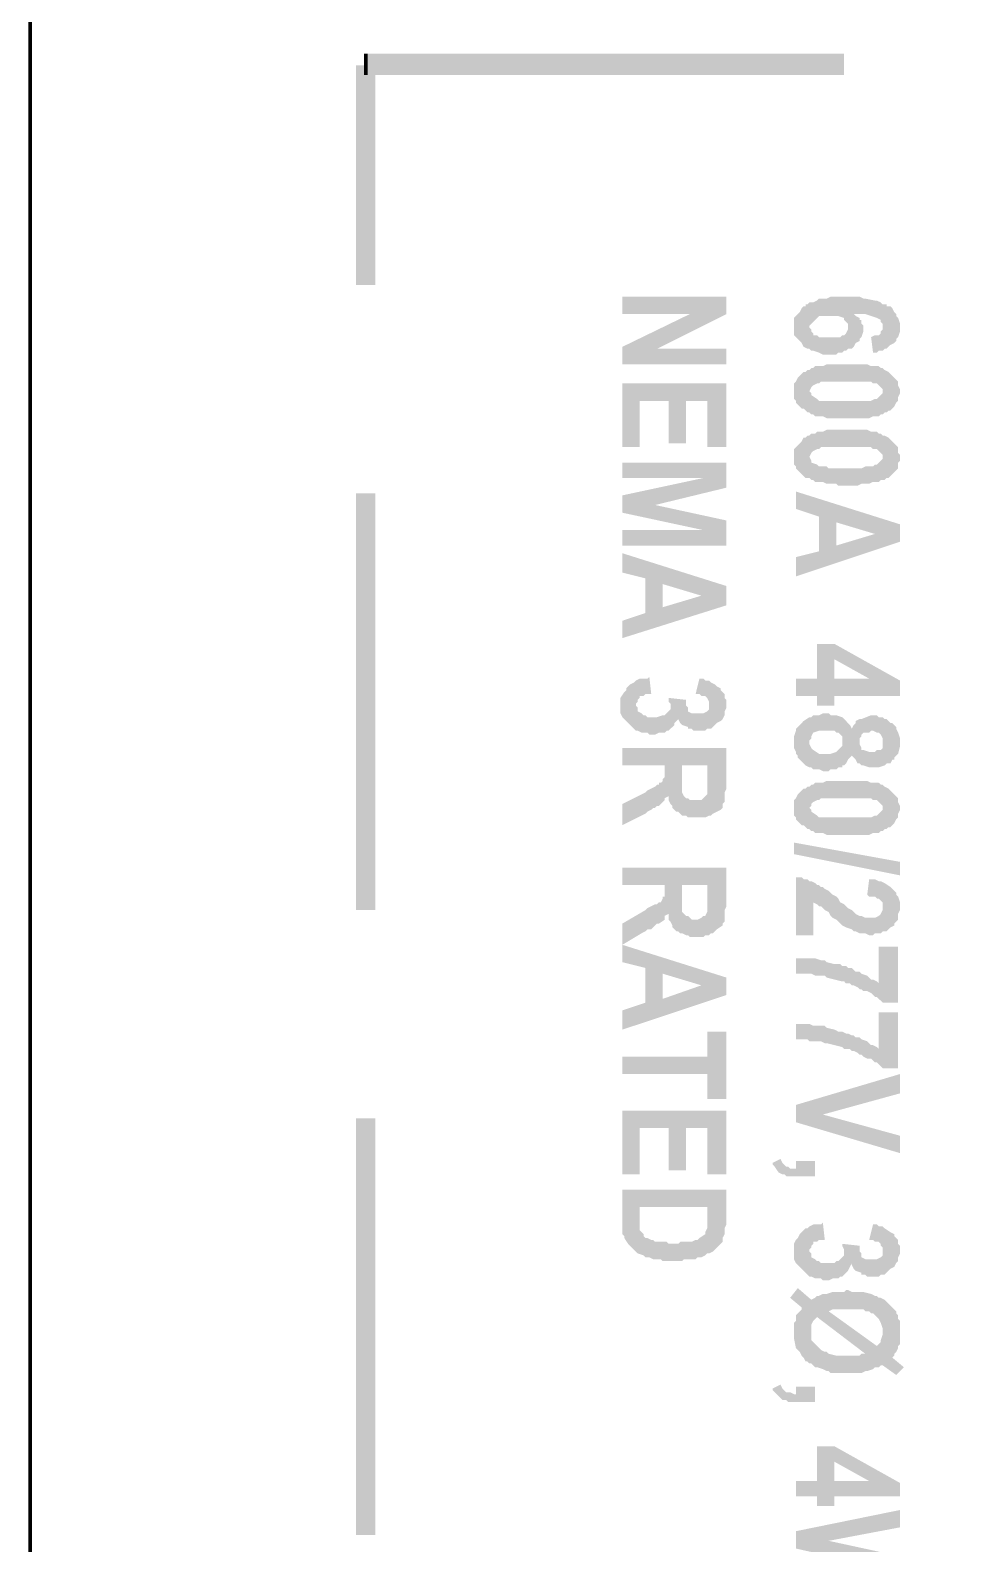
# Model space of a CAD drawing. Header units: inches. Extents: x -186 to 186, y -282 to 282.
# Drawn here: x 0.19 to 17.86, y -119.28 to -90.22 of the extents above; entities that cross this region are included whole.
import ezdxf

# ---------------------------------------------------------------- set-up
doc = ezdxf.new("R2010")
doc.units = ezdxf.units.IN
doc.header["$MEASUREMENT"] = 0
doc.layers.add('H', color=7, linetype='CONTINUOUS', lineweight=100)
doc.layers.add('P', color=250, linetype='CONTINUOUS', lineweight=100)

msp = doc.modelspace()

# ---------------------------------------------------------------- hatches: boundary and pattern name
at = {"layer": 'H', "linetype": 'Continuous'}
for points in [[(15.815, -91.074), (15.815, -90.667), (6.63, -91.074)], [(15.815, -90.667), (6.63, -91.074), (6.63, -90.667)], [(6.815, -90.889), (6.444, -90.889), (6.815, -95.111)], [(6.444, -90.889), (6.815, -95.111), (6.444, -95.111)], [(13.556, -95.667), (13.556, -95.333), (11.556, -95.333), (11.556, -95.667), (12.852, -95.667)], [(15.889, -96.333), (15.889, -95.889), (15.889, -95.926), (15.889, -95.963), (15.852, -96.037), (15.815, -96.074), (15.778, -96.074), (15.741, -96.111), (15.704, -96.111), (15.667, -96.111), (15.444, -96.111), (15.37, -96.111), (15.333, -96.111), (15.296, -96.074), (15.222, -96.074), (15.222, -96.037), (15.185, -96), (15.185, -95.963), (15.148, -95.926), (15.148, -95.444), (15.111, -95.481), (15.074, -95.481), (15.074, -95.519), (15.037, -95.519), (15, -95.556), (14.963, -95.63), (14.926, -95.667), (14.852, -95.741), (14.852, -95.815), (14.852, -95.852), (14.852, -95.889), (14.852, -95.963), (14.852, -96), (14.852, -96.074), (14.889, -96.111), (14.926, -96.148), (14.963, -96.185), (15, -96.222), (15.037, -96.296), (15.111, -96.333), (15.148, -96.333), (15.185, -96.37), (15.222, -96.37), (15.333, -96.407), (15.407, -96.444), (15.667, -96.444), (15.704, -96.407), (15.778, -96.407), (15.815, -96.37), (15.852, -96.37)], [(16.556, -95.481), (16.519, -95.444), (16.444, -95.407), (16.407, -95.407), (16.222, -95.37), (16.185, -95.37), (16.111, -95.333), (16.074, -95.333), (16, -95.333), (15.741, -95.333), (15.667, -95.333), (15.556, -95.333), (15.481, -95.37), (15.444, -95.37), (15.37, -95.37), (15.333, -95.37), (15.296, -95.407), (15.222, -95.444), (15.148, -95.444), (15.148, -95.926), (15.148, -95.889), (15.185, -95.852), (15.222, -95.815), (15.259, -95.778), (15.296, -95.741), (15.333, -95.704), (15.444, -95.704), (15.667, -95.704), (15.704, -95.704), (15.815, -95.741), (15.815, -95.778), (15.852, -95.815), (15.889, -95.852), (15.889, -95.889), (15.889, -96.333), (15.963, -96.333), (16, -96.296), (16, -95.667), (16.111, -95.667), (16.185, -95.667), (16.222, -95.667), (16.333, -95.704), (16.444, -95.741), (16.519, -95.778), (16.519, -95.815), (16.556, -95.852), (16.556, -95.926)], [(16.889, -95.926), (16.889, -95.852), (16.852, -95.741), (16.815, -95.704), (16.815, -95.667), (16.778, -95.63), (16.741, -95.556), (16.704, -95.519), (16.63, -95.519), (16.63, -95.481), (16.556, -95.481), (16.556, -95.926), (16.556, -95.963), (16.519, -96), (16.519, -96.037), (16.481, -96.074), (16.407, -96.074), (16.333, -96.111), (16.37, -96.407), (16.444, -96.407), (16.481, -96.37), (16.556, -96.37), (16.593, -96.333), (16.63, -96.333), (16.667, -96.296), (16.704, -96.259), (16.778, -96.222), (16.815, -96.185), (16.815, -96.148), (16.852, -96.111), (16.889, -96)], [(13.556, -95.667), (12.852, -95.667), (11.556, -96.296), (12.222, -96.333)], [(16.185, -95.963), (16.185, -95.889), (16.148, -95.852), (16.148, -95.778), (16.111, -95.778), (16.111, -95.741), (16.037, -95.704), (16, -95.667), (16, -96.296), (16.037, -96.222), (16.111, -96.185), (16.111, -96.148), (16.148, -96.111), (16.185, -96)], [(13.556, -96.63), (13.556, -96.333), (12.222, -96.333), (11.556, -96.296), (11.556, -96.63)], [(16.593, -97.556), (16.556, -97.148), (16.556, -97.185), (16.519, -97.222), (16.481, -97.259), (16.444, -97.296), (16.407, -97.296), (16.333, -97.333), (16.222, -97.333), (16.148, -97.333), (15.519, -97.333), (15.481, -97.333), (15.444, -97.333), (15.37, -97.333), (15.333, -97.333), (15.296, -97.296), (15.185, -97.222), (15.185, -97.185), (15.148, -97.148), (15.148, -96.741), (15.111, -96.741), (15.074, -96.778), (15.037, -96.778), (15, -96.815), (14.963, -96.852), (14.926, -96.889), (14.889, -96.963), (14.852, -97), (14.852, -97.037), (14.852, -97.111), (14.852, -97.148), (14.852, -97.185), (14.852, -97.222), (14.852, -97.296), (14.889, -97.333), (14.889, -97.37), (14.963, -97.444), (15, -97.481), (15.037, -97.481), (15.074, -97.519), (15.111, -97.556), (15.148, -97.556), (15.185, -97.593), (15.222, -97.593), (15.259, -97.63), (15.296, -97.63), (15.333, -97.63), (15.407, -97.63), (15.481, -97.667), (15.519, -97.667), (15.667, -97.667), (15.704, -97.667), (16.074, -97.667), (16.148, -97.667), (16.185, -97.667), (16.259, -97.667), (16.296, -97.667), (16.37, -97.63), (16.407, -97.63), (16.481, -97.63), (16.519, -97.593), (16.556, -97.593)], [(16.889, -97.148), (16.889, -97.111), (16.852, -97.037), (16.852, -97), (16.852, -96.963), (16.815, -96.926), (16.778, -96.889), (16.741, -96.852), (16.704, -96.815), (16.667, -96.778), (16.593, -96.741), (16.556, -96.704), (16.519, -96.704), (16.481, -96.667), (16.444, -96.667), (16.37, -96.667), (16.333, -96.667), (16.259, -96.63), (16.222, -96.63), (16.148, -96.63), (16.074, -96.63), (16, -96.63), (15.704, -96.63), (15.667, -96.63), (15.519, -96.63), (15.481, -96.63), (15.407, -96.667), (15.37, -96.667), (15.296, -96.667), (15.259, -96.667), (15.222, -96.704), (15.185, -96.704), (15.148, -96.741), (15.148, -97.148), (15.185, -97.074), (15.222, -97.037), (15.296, -97), (15.333, -97), (15.37, -96.963), (15.407, -96.963), (15.444, -96.963), (15.519, -96.963), (15.556, -96.963), (16.148, -96.963), (16.185, -96.963), (16.296, -96.963), (16.333, -96.963), (16.37, -97), (16.407, -97), (16.444, -97), (16.481, -97.037), (16.519, -97.074), (16.556, -97.111), (16.556, -97.148), (16.593, -97.556), (16.63, -97.556), (16.667, -97.519), (16.704, -97.519), (16.741, -97.481), (16.778, -97.444), (16.815, -97.37), (16.852, -97.333), (16.852, -97.296), (16.852, -97.259), (16.889, -97.185)], [(13.556, -98.222), (13.556, -97), (11.556, -97), (11.556, -98.222), (11.889, -98.222), (11.889, -97.333), (12.444, -97.333), (12.444, -98.148), (12.778, -98.148), (12.778, -97.333), (13.185, -97.333), (13.185, -98.222)], [(16.889, -98.407), (16.889, -98.37), (16.852, -98.333), (16.852, -98.296), (16.852, -98.222), (16.815, -98.185), (16.778, -98.148), (16.741, -98.111), (16.704, -98.074), (16.667, -98.037), (16.593, -98), (16.556, -98), (16.519, -97.963), (16.481, -97.963), (16.444, -97.926), (16.37, -97.926), (16.333, -97.926), (16.259, -97.889), (16.222, -97.889), (16.148, -97.889), (16.074, -97.889), (16, -97.889), (15.704, -97.889), (15.667, -97.889), (15.519, -97.889), (15.481, -97.889), (15.407, -97.926), (15.37, -97.926), (15.296, -97.926), (15.259, -97.963), (15.222, -97.963), (15.185, -97.963), (15.148, -98), (15.148, -98.407), (15.185, -98.333), (15.222, -98.296), (15.296, -98.259), (15.333, -98.259), (15.37, -98.222), (15.407, -98.222), (15.444, -98.222), (15.519, -98.222), (15.556, -98.222), (16.148, -98.222), (16.185, -98.222), (16.296, -98.222), (16.333, -98.222), (16.37, -98.259), (16.407, -98.259), (16.444, -98.259), (16.481, -98.296), (16.519, -98.333), (16.556, -98.37), (16.556, -98.407), (16.593, -98.852), (16.63, -98.815), (16.667, -98.815), (16.704, -98.778), (16.778, -98.704), (16.815, -98.667), (16.852, -98.63), (16.852, -98.556), (16.852, -98.519), (16.889, -98.481)], [(16.593, -98.852), (16.556, -98.407), (16.556, -98.444), (16.519, -98.481), (16.481, -98.519), (16.444, -98.556), (16.407, -98.556), (16.37, -98.593), (16.333, -98.593), (16.222, -98.593), (16.148, -98.63), (15.519, -98.63), (15.481, -98.593), (15.444, -98.593), (15.37, -98.593), (15.333, -98.593), (15.296, -98.556), (15.185, -98.519), (15.185, -98.481), (15.148, -98.407), (15.148, -98), (15.111, -98), (15.074, -98.037), (15.037, -98.037), (15, -98.111), (14.963, -98.148), (14.926, -98.185), (14.889, -98.222), (14.852, -98.259), (14.852, -98.296), (14.852, -98.37), (14.852, -98.407), (14.852, -98.444), (14.852, -98.519), (14.852, -98.556), (14.889, -98.593), (14.889, -98.63), (14.963, -98.704), (15, -98.741), (15.037, -98.778), (15.074, -98.815), (15.111, -98.815), (15.148, -98.815), (15.185, -98.852), (15.222, -98.852), (15.259, -98.889), (15.296, -98.889), (15.333, -98.889), (15.407, -98.889), (15.481, -98.926), (15.519, -98.926), (15.667, -98.926), (15.704, -98.963), (16.074, -98.963), (16.148, -98.926), (16.185, -98.926), (16.259, -98.926), (16.296, -98.926), (16.37, -98.889), (16.407, -98.889), (16.481, -98.889), (16.519, -98.852), (16.556, -98.852)], [(13.556, -99), (13.556, -98.519), (11.556, -98.519), (11.556, -98.815), (13.111, -98.815)], [(13.556, -99), (13.111, -98.815), (11.556, -99.148), (12.185, -99.333)], [(16.889, -100.037), (16.889, -99.704), (14.889, -99.074), (14.889, -99.407), (15.333, -99.556), (15.333, -100.222), (15.667, -99.667), (16.407, -99.889)], [(6.815, -99.111), (6.444, -99.111), (6.815, -107.111)], [(6.444, -99.111), (6.815, -107.111), (6.444, -107.111)], [(13.556, -100.111), (13.556, -99.63), (12.185, -99.333), (11.556, -99.148), (11.556, -99.481), (13.111, -99.815)], [(16.889, -100.037), (16.407, -99.889), (15.667, -100.111), (15.667, -99.667), (15.333, -100.222), (14.889, -100.333), (14.889, -100.704)], [(13.556, -100.111), (13.111, -99.815), (11.556, -99.815), (11.556, -100.111)], [(13.556, -101.259), (13.556, -100.889), (11.556, -100.259), (11.556, -100.63), (12, -100.741), (12, -101.407), (12.333, -100.852), (13.074, -101.074)], [(13.556, -101.259), (13.074, -101.074), (12.333, -101.296), (12.333, -100.852), (12, -101.407), (11.556, -101.556), (11.556, -101.889)], [(16.889, -103), (16.889, -102.704), (15.63, -102), (15.296, -102), (15.296, -102.667), (14.889, -102.667), (14.889, -103), (15.296, -103), (15.296, -103.185), (15.63, -103.185), (15.63, -102.296), (16.296, -102.667)], [(16.889, -103), (16.296, -102.667), (15.63, -102.667), (15.63, -102.296), (15.63, -103)], [(12.111, -102.963), (12.074, -102.63), (12.037, -102.667), (12, -102.667), (11.889, -102.667), (11.815, -102.704), (11.778, -102.741), (11.704, -102.778), (11.667, -102.815), (11.63, -102.852), (11.63, -102.889), (11.593, -102.926), (11.519, -103.037), (11.519, -103.074), (11.519, -103.148), (11.519, -103.185), (11.519, -103.222), (11.519, -103.296), (11.519, -103.333), (11.556, -103.407), (11.593, -103.444), (11.63, -103.481), (11.667, -103.519), (11.704, -103.556), (11.741, -103.593), (11.778, -103.63), (11.815, -103.667), (11.815, -103.148), (11.852, -103.111), (11.852, -103.074), (11.889, -103.037), (11.889, -103), (11.963, -103), (12, -102.963), (12.037, -102.963)], [(13.556, -103.185), (13.556, -103.074), (13.519, -103.037), (13.519, -102.963), (13.481, -102.926), (13.444, -102.889), (13.444, -102.852), (13.37, -102.815), (13.333, -102.778), (13.259, -102.741), (13.222, -102.704), (13.148, -102.704), (13.111, -102.667), (13.037, -102.667), (12.963, -102.963), (13.037, -102.963), (13.074, -103), (13.148, -103), (13.185, -103.037), (13.222, -103.111), (13.222, -103.148), (13.259, -103.63), (13.296, -103.593), (13.333, -103.556), (13.37, -103.519), (13.444, -103.481), (13.481, -103.444), (13.519, -103.37), (13.519, -103.333), (13.519, -103.296), (13.556, -103.222)], [(13.259, -103.63), (13.222, -103.148), (13.222, -103.185), (13.222, -103.259), (13.185, -103.296), (13.111, -103.333), (13.074, -103.333), (12.963, -103.333), (12.889, -103.333), (12.815, -103.296), (12.815, -103.222), (12.778, -103.185), (12.778, -103.148), (12.778, -103.074), (12.444, -103.037), (12.444, -103.111), (12.481, -103.148), (12.481, -103.185), (12.519, -103.593), (12.556, -103.556), (12.556, -103.519), (12.593, -103.481), (12.63, -103.444), (12.667, -103.519), (12.704, -103.556), (12.815, -103.593), (12.815, -103.63), (12.889, -103.63), (12.926, -103.667), (13, -103.667), (13.037, -103.667), (13.111, -103.667), (13.148, -103.667), (13.185, -103.63)], [(12.519, -103.593), (12.481, -103.185), (12.481, -103.222), (12.481, -103.259), (12.444, -103.296), (12.37, -103.37), (12.333, -103.37), (12.222, -103.407), (12.111, -103.407), (12.037, -103.407), (12, -103.37), (11.963, -103.37), (11.926, -103.333), (11.852, -103.296), (11.852, -103.222), (11.815, -103.185), (11.815, -103.667), (11.852, -103.667), (11.926, -103.704), (11.963, -103.704), (12.037, -103.704), (12.074, -103.741), (12.185, -103.741), (12.259, -103.704), (12.333, -103.704), (12.37, -103.704), (12.407, -103.667), (12.444, -103.667), (12.481, -103.63)], [(15.815, -103.444), (15.778, -103.407), (15.667, -103.37), (15.63, -103.37), (15.556, -103.37), (15.519, -103.333), (15.407, -103.333), (15.333, -103.37), (15.296, -103.37), (15.222, -103.37), (15.185, -103.407), (15.148, -103.407), (15.037, -103.481), (15, -103.519), (14.963, -103.556), (14.926, -103.593), (14.889, -103.63), (14.889, -103.667), (14.852, -103.778), (14.852, -103.852), (14.852, -103.889), (14.852, -103.963), (14.852, -104), (14.889, -104.074), (14.889, -104.111), (14.926, -104.148), (14.926, -104.185), (14.963, -104.222), (15, -104.259), (15.037, -104.296), (15.074, -104.333), (15.148, -104.37), (15.148, -103.889), (15.148, -103.852), (15.185, -103.815), (15.185, -103.778), (15.222, -103.704), (15.333, -103.667), (15.37, -103.667), (15.444, -103.667), (15.519, -103.667), (15.556, -103.667), (15.63, -103.667), (15.667, -103.704), (15.704, -103.704), (15.741, -103.741), (15.778, -103.778), (15.778, -103.815), (15.778, -103.889)], [(16.593, -103.444), (16.556, -103.407), (16.481, -103.407), (16.444, -103.37), (16.333, -103.37), (16.148, -103.444), (16.111, -103.444), (16.037, -103.481), (16.037, -103.519), (16, -103.556), (15.963, -103.63), (15.926, -103.556), (15.889, -103.519), (15.852, -103.481), (15.815, -103.444), (15.778, -103.889), (15.778, -103.963), (15.741, -104), (15.704, -104.037), (15.667, -104.074), (15.556, -104.111), (15.37, -104.111), (15.333, -104.111), (15.222, -104.037), (15.185, -104), (15.148, -103.926), (15.148, -103.889), (15.148, -104.37), (15.185, -104.37), (15.222, -104.407), (15.296, -104.407), (15.333, -104.407), (15.407, -104.444), (15.519, -104.444), (15.556, -104.407), (15.63, -104.407), (15.667, -104.407), (15.704, -104.37), (15.778, -104.37), (15.778, -104.333), (15.815, -104.333), (15.852, -104.296), (15.889, -104.222), (15.926, -104.185), (15.963, -104.148), (16, -104.185), (16.037, -104.222), (16.074, -104.296), (16.111, -103.889), (16.111, -103.815), (16.148, -103.778), (16.148, -103.741), (16.185, -103.704), (16.222, -103.704), (16.296, -103.704), (16.333, -103.667), (16.37, -103.667), (16.444, -103.704), (16.481, -103.704), (16.519, -103.741), (16.556, -103.815), (16.556, -103.889)], [(16.889, -103.889), (16.889, -103.815), (16.852, -103.704), (16.815, -103.63), (16.815, -103.593), (16.778, -103.556), (16.741, -103.519), (16.704, -103.519), (16.667, -103.481), (16.63, -103.444), (16.593, -103.444), (16.556, -103.889), (16.556, -103.926), (16.556, -104), (16.519, -104.037), (16.481, -104.037), (16.444, -104.037), (16.407, -104.074), (16.333, -104.074), (16.296, -104.074), (16.185, -104.037), (16.148, -104.037), (16.148, -104), (16.111, -103.926), (16.111, -103.889), (16.074, -104.296), (16.111, -104.296), (16.148, -104.333), (16.185, -104.333), (16.296, -104.37), (16.444, -104.37), (16.481, -104.37), (16.593, -104.333), (16.63, -104.296), (16.704, -104.296), (16.741, -104.222), (16.778, -104.222), (16.778, -104.185), (16.815, -104.148), (16.852, -104.111), (16.889, -103.963)], [(13.556, -104.704), (13.556, -104), (11.556, -104), (11.556, -104.333), (12.37, -104.333), (12.37, -104.407), (12.37, -104.963), (12.444, -104.926), (12.444, -104.963), (12.444, -105), (12.481, -105.074), (12.519, -105.111), (12.519, -105.148), (12.556, -105.185), (12.593, -105.222), (12.63, -105.222), (12.667, -105.259), (12.704, -104.333), (13.185, -104.333), (13.185, -104.593), (13.222, -105.296), (13.259, -105.296), (13.296, -105.259), (13.37, -105.222), (13.444, -105.185), (13.481, -105.148), (13.481, -105.074), (13.519, -105.037), (13.519, -105), (13.519, -104.963), (13.519, -104.889), (13.519, -104.852), (13.556, -104.778)], [(12.37, -104.963), (12.37, -104.407), (12.37, -104.519), (12.37, -104.556), (12.333, -104.593), (12.333, -104.63), (12.296, -104.667), (12.259, -104.667), (12.259, -104.704), (12.222, -104.704), (12.185, -104.741), (12.111, -104.778), (12.037, -104.815), (12, -104.852), (11.556, -105.074), (11.556, -105.481), (11.926, -105.296), (12, -105.259), (12.037, -105.222), (12.111, -105.185), (12.148, -105.148), (12.185, -105.148), (12.222, -105.111), (12.259, -105.111), (12.37, -105)], [(13.222, -105.296), (13.185, -104.593), (13.185, -104.852), (13.185, -104.889), (13.148, -104.926), (13.111, -104.963), (13.074, -105), (13, -105), (12.889, -105), (12.852, -105), (12.815, -104.963), (12.778, -104.963), (12.741, -104.926), (12.704, -104.852), (12.704, -104.815), (12.704, -104.741), (12.704, -104.667), (12.704, -104.333), (12.667, -105.259), (12.704, -105.296), (12.778, -105.296), (12.815, -105.333), (12.926, -105.333), (13.037, -105.333), (13.111, -105.333), (13.148, -105.333)], [(16.593, -105.556), (16.556, -105.148), (16.556, -105.185), (16.519, -105.222), (16.481, -105.259), (16.444, -105.296), (16.407, -105.296), (16.333, -105.333), (16.222, -105.333), (16.148, -105.333), (15.519, -105.333), (15.481, -105.333), (15.444, -105.333), (15.37, -105.333), (15.333, -105.333), (15.296, -105.296), (15.185, -105.222), (15.185, -105.185), (15.148, -105.148), (15.148, -104.741), (15.111, -104.741), (15.074, -104.778), (15.037, -104.778), (15, -104.815), (14.963, -104.852), (14.926, -104.889), (14.889, -104.963), (14.852, -105), (14.852, -105.037), (14.852, -105.111), (14.852, -105.148), (14.852, -105.185), (14.852, -105.222), (14.852, -105.296), (14.889, -105.333), (14.889, -105.37), (14.963, -105.444), (15, -105.481), (15.037, -105.481), (15.074, -105.519), (15.111, -105.556), (15.148, -105.556), (15.185, -105.593), (15.222, -105.593), (15.259, -105.63), (15.296, -105.63), (15.333, -105.63), (15.407, -105.63), (15.481, -105.667), (15.519, -105.667), (15.667, -105.667), (15.704, -105.667), (16.074, -105.667), (16.148, -105.667), (16.185, -105.667), (16.259, -105.667), (16.296, -105.667), (16.37, -105.63), (16.407, -105.63), (16.481, -105.63), (16.519, -105.593), (16.556, -105.593)], [(16.889, -105.148), (16.889, -105.111), (16.852, -105.037), (16.852, -105), (16.852, -104.963), (16.815, -104.926), (16.778, -104.889), (16.741, -104.852), (16.704, -104.815), (16.667, -104.778), (16.593, -104.741), (16.556, -104.704), (16.519, -104.704), (16.481, -104.667), (16.444, -104.667), (16.37, -104.667), (16.333, -104.667), (16.259, -104.63), (16.222, -104.63), (16.148, -104.63), (16.074, -104.63), (16, -104.63), (15.704, -104.63), (15.667, -104.63), (15.519, -104.63), (15.481, -104.63), (15.407, -104.667), (15.37, -104.667), (15.296, -104.667), (15.259, -104.667), (15.222, -104.704), (15.185, -104.704), (15.148, -104.741), (15.148, -105.148), (15.185, -105.111), (15.185, -105.074), (15.222, -105.037), (15.296, -105), (15.333, -105), (15.37, -104.963), (15.407, -104.963), (15.444, -104.963), (15.519, -104.963), (15.556, -104.963), (16.148, -104.963), (16.185, -104.963), (16.296, -104.963), (16.333, -104.963), (16.37, -105), (16.407, -105), (16.444, -105), (16.481, -105.037), (16.519, -105.074), (16.556, -105.111), (16.556, -105.148), (16.593, -105.556), (16.63, -105.556), (16.667, -105.519), (16.704, -105.519), (16.741, -105.481), (16.778, -105.444), (16.815, -105.37), (16.852, -105.333), (16.852, -105.296), (16.852, -105.259), (16.889, -105.185)], [(14.852, -105.815), (16.889, -106.185), (16.889, -106.444), (14.852, -106.037)], [(13.556, -107), (13.556, -106.296), (11.556, -106.296), (11.556, -106.63), (12.37, -106.63), (12.37, -106.667), (12.37, -107.222), (12.444, -107.185), (12.444, -107.222), (12.444, -107.296), (12.481, -107.333), (12.519, -107.407), (12.519, -107.444), (12.556, -107.481), (12.593, -107.519), (12.63, -107.519), (12.667, -107.556), (12.704, -106.63), (13.185, -106.63), (13.185, -106.889), (13.222, -107.593), (13.259, -107.556), (13.296, -107.556), (13.37, -107.481), (13.481, -107.407), (13.481, -107.37), (13.519, -107.333), (13.519, -107.296), (13.519, -107.222), (13.519, -107.185), (13.519, -107.111), (13.556, -107.037)], [(13.222, -107.593), (13.185, -106.889), (13.185, -107.111), (13.185, -107.148), (13.148, -107.222), (13.111, -107.222), (13.074, -107.259), (13, -107.296), (12.889, -107.296), (12.852, -107.259), (12.815, -107.222), (12.778, -107.222), (12.741, -107.185), (12.704, -107.148), (12.704, -107.111), (12.704, -107), (12.704, -106.963), (12.704, -106.63), (12.667, -107.556), (12.704, -107.556), (12.778, -107.593), (12.815, -107.593), (12.852, -107.63), (12.926, -107.63), (13.037, -107.63), (13.111, -107.63), (13.148, -107.593)], [(16.556, -107.519), (16.556, -107.037), (16.556, -107.111), (16.519, -107.185), (16.481, -107.222), (16.407, -107.259), (16.37, -107.259), (16.259, -107.259), (16.222, -107.259), (16.148, -107.222), (16.111, -107.222), (16.037, -107.185), (16, -107.148), (15.963, -107.111), (15.889, -107.074), (15.852, -107.037), (15.815, -107), (15.741, -106.963), (15.704, -106.889), (15.667, -106.852), (15.593, -106.815), (15.556, -106.778), (15.519, -106.741), (15.444, -106.704), (15.407, -106.667), (15.37, -106.667), (15.333, -106.63), (15.296, -106.63), (15.259, -106.593), (15.185, -106.556), (15.148, -106.556), (15.111, -106.519), (15.037, -106.519), (15, -106.481), (14.926, -106.481), (14.889, -106.481), (14.889, -107.593), (15.222, -107.593), (15.222, -106.963), (15.296, -107), (15.333, -107.037), (15.37, -107.037), (15.407, -107.074), (15.444, -107.111), (15.519, -107.148), (15.556, -107.222), (15.593, -107.259), (15.667, -107.296), (15.704, -107.333), (15.741, -107.37), (15.778, -107.407), (15.852, -107.444), (15.963, -107.481), (16, -107.519), (16.037, -107.519), (16.111, -107.556), (16.148, -107.556), (16.222, -107.556), (16.296, -107.593), (16.37, -107.593), (16.407, -107.556), (16.481, -107.556), (16.519, -107.556)], [(16.889, -107.074), (16.889, -106.963), (16.852, -106.852), (16.815, -106.815), (16.815, -106.778), (16.778, -106.741), (16.704, -106.667), (16.593, -106.593), (16.519, -106.556), (16.481, -106.556), (16.407, -106.519), (16.37, -106.519), (16.296, -106.519), (16.259, -106.815), (16.296, -106.852), (16.37, -106.852), (16.407, -106.852), (16.444, -106.889), (16.481, -106.889), (16.519, -106.926), (16.556, -106.963), (16.556, -107), (16.556, -107.037), (16.556, -107.519), (16.63, -107.519), (16.667, -107.481), (16.704, -107.444), (16.778, -107.407), (16.778, -107.37), (16.815, -107.333), (16.852, -107.296), (16.852, -107.185), (16.889, -107.111)], [(12.37, -107.222), (12.37, -106.667), (12.37, -106.815), (12.37, -106.852), (12.333, -106.852), (12.333, -106.889), (12.296, -106.963), (12.259, -106.963), (12.222, -107), (12.185, -107), (12.111, -107.037), (12.037, -107.074), (12, -107.111), (11.556, -107.37), (11.556, -107.778), (11.926, -107.556), (12, -107.519), (12.037, -107.481), (12.111, -107.481), (12.148, -107.444), (12.185, -107.407), (12.222, -107.37), (12.259, -107.37), (12.37, -107.296)], [(13.556, -108.741), (13.556, -108.407), (11.556, -107.778), (11.556, -108.111), (12, -108.222), (12, -108.889), (12.333, -108.333), (13.074, -108.556)], [(16.852, -108.889), (16.852, -107.815), (16.481, -107.815), (16.481, -108.519), (16.444, -108.481), (16.37, -108.444), (16.333, -108.444), (16.296, -108.407), (16.259, -108.37), (16.148, -108.333), (16.111, -108.296), (16.037, -108.296), (16, -108.259), (15.963, -108.222), (15.889, -108.222), (15.852, -108.185), (15.778, -108.185), (15.741, -108.148), (15.704, -108.148), (15.63, -108.148), (15.481, -108.111), (15.444, -108.074), (15.37, -108.074), (15.259, -108.037), (15.222, -108.037), (15.148, -108.037), (15.111, -108.037), (15.037, -108.037), (14.889, -108.037), (14.889, -108.333), (14.926, -108.333), (15, -108.333), (15.111, -108.333), (15.148, -108.333), (15.185, -108.333), (15.259, -108.37), (15.296, -108.37), (15.37, -108.37), (15.444, -108.37), (15.481, -108.407), (15.778, -108.481), (15.815, -108.481), (15.852, -108.519), (15.926, -108.519), (15.963, -108.556), (16, -108.556), (16.074, -108.593), (16.111, -108.63), (16.148, -108.63), (16.185, -108.667), (16.259, -108.667), (16.333, -108.704), (16.37, -108.741), (16.407, -108.778), (16.444, -108.778), (16.481, -108.815), (16.519, -108.852), (16.556, -108.889)], [(13.556, -108.741), (13.074, -108.556), (12.333, -108.815), (12.333, -108.333), (12, -108.889), (11.556, -109.037), (11.556, -109.407)], [(16.852, -110.148), (16.852, -109.074), (16.481, -109.074), (16.481, -109.778), (16.444, -109.741), (16.37, -109.704), (16.333, -109.704), (16.296, -109.667), (16.259, -109.63), (16.148, -109.593), (16.111, -109.556), (16.037, -109.556), (16, -109.519), (15.963, -109.519), (15.889, -109.481), (15.852, -109.481), (15.778, -109.444), (15.741, -109.444), (15.704, -109.444), (15.63, -109.407), (15.481, -109.37), (15.444, -109.333), (15.37, -109.333), (15.259, -109.333), (15.222, -109.333), (15.148, -109.296), (15.111, -109.296), (15.037, -109.296), (14.889, -109.296), (14.889, -109.593), (14.926, -109.593), (15, -109.593), (15.111, -109.593), (15.148, -109.63), (15.185, -109.63), (15.259, -109.63), (15.296, -109.63), (15.37, -109.63), (15.444, -109.667), (15.481, -109.667), (15.778, -109.741), (15.815, -109.778), (15.926, -109.778), (15.963, -109.815), (16, -109.815), (16.074, -109.852), (16.111, -109.889), (16.148, -109.889), (16.185, -109.926), (16.259, -109.963), (16.333, -109.963), (16.37, -110), (16.407, -110.037), (16.444, -110.037), (16.481, -110.074), (16.519, -110.111), (16.556, -110.148)], [(13.556, -110.741), (13.556, -109.444), (13.185, -109.444), (13.185, -109.926), (11.556, -109.926), (11.556, -110.259), (13.185, -110.259), (13.185, -110.741)], [(16.889, -110.63), (16.889, -110.259), (14.889, -110.852), (15.407, -111.037)], [(13.556, -112.185), (13.556, -110.963), (11.556, -110.963), (11.556, -112.185), (11.889, -112.185), (11.889, -111.296), (12.444, -111.296), (12.444, -112.111), (12.778, -112.111), (12.778, -111.296), (13.185, -111.296), (13.185, -112.185)], [(16.889, -111.778), (16.889, -111.444), (15.407, -111.037), (14.889, -110.852), (14.889, -111.185)], [(6.815, -111.111), (6.444, -111.111), (6.815, -119.111)], [(6.444, -111.111), (6.815, -119.111), (6.444, -119.111)], [(15.259, -112.222), (15.259, -111.926), (14.889, -111.926), (14.889, -112.074), (14.852, -112.074), (14.778, -112.074), (14.741, -112.037), (14.704, -112.037), (14.667, -112), (14.63, -111.963), (14.593, -111.889), (14.444, -111.963), (14.444, -112), (14.481, -112.037), (14.556, -112.148), (14.63, -112.185), (14.667, -112.185), (14.704, -112.222), (14.741, -112.222), (14.815, -112.222), (14.852, -112.222), (15, -112.222)], [(13.556, -113.074), (13.556, -112.481), (11.556, -112.481), (11.556, -113.222), (11.556, -113.296), (11.556, -113.333), (11.593, -113.37), (11.593, -113.407), (11.667, -113.519), (11.704, -113.556), (11.741, -113.593), (11.778, -113.63), (11.815, -113.667), (11.852, -113.704), (11.889, -112.815), (13.185, -112.815), (13.185, -112.963), (13.222, -113.704), (13.296, -113.667), (13.333, -113.63), (13.37, -113.593), (13.407, -113.556), (13.444, -113.519), (13.481, -113.481), (13.481, -113.407), (13.519, -113.333), (13.519, -113.259), (13.519, -113.222), (13.556, -113.148)], [(13.222, -113.704), (13.185, -112.963), (13.185, -113.148), (13.185, -113.185), (13.185, -113.222), (13.148, -113.296), (13.148, -113.333), (13.037, -113.407), (13, -113.444), (12.963, -113.444), (12.889, -113.481), (12.815, -113.481), (12.778, -113.481), (12.667, -113.481), (12.63, -113.519), (12.444, -113.519), (12.407, -113.481), (12.296, -113.481), (12.222, -113.481), (12.185, -113.481), (12.148, -113.444), (12.111, -113.444), (12.037, -113.407), (12, -113.407), (11.963, -113.37), (11.963, -113.333), (11.926, -113.296), (11.889, -113.259), (11.889, -113.222), (11.889, -113.185), (11.889, -113.111), (11.889, -112.815), (11.852, -113.704), (11.963, -113.741), (12, -113.778), (12.074, -113.778), (12.148, -113.815), (12.185, -113.815), (12.222, -113.815), (12.296, -113.815), (12.333, -113.852), (12.704, -113.852), (12.741, -113.815), (12.815, -113.815), (12.852, -113.815), (12.889, -113.815), (12.963, -113.815), (13, -113.778), (13.037, -113.778), (13.074, -113.778), (13.148, -113.741), (13.185, -113.704)], [(15.444, -113.444), (15.407, -113.111), (15.37, -113.148), (15.333, -113.148), (15.259, -113.148), (15.222, -113.148), (15.148, -113.185), (15.111, -113.222), (15.074, -113.222), (15, -113.296), (14.963, -113.333), (14.926, -113.407), (14.889, -113.444), (14.852, -113.519), (14.852, -113.556), (14.852, -113.63), (14.852, -113.667), (14.852, -113.704), (14.852, -113.778), (14.852, -113.815), (14.889, -113.889), (14.926, -113.926), (14.963, -113.963), (15.037, -114.037), (15.074, -114.074), (15.111, -114.111), (15.148, -114.148), (15.148, -113.63), (15.185, -113.593), (15.185, -113.556), (15.222, -113.519), (15.222, -113.481), (15.296, -113.481), (15.333, -113.444), (15.37, -113.444)], [(16.889, -113.667), (16.889, -113.556), (16.852, -113.519), (16.852, -113.444), (16.815, -113.407), (16.778, -113.37), (16.778, -113.333), (16.704, -113.296), (16.593, -113.222), (16.556, -113.185), (16.481, -113.185), (16.444, -113.148), (16.37, -113.148), (16.296, -113.444), (16.37, -113.444), (16.407, -113.481), (16.481, -113.481), (16.519, -113.519), (16.519, -113.556), (16.556, -113.593), (16.556, -113.63), (16.593, -114.111), (16.63, -114.074), (16.667, -114.037), (16.704, -114), (16.778, -113.963), (16.815, -113.889), (16.852, -113.852), (16.852, -113.815), (16.852, -113.778), (16.889, -113.704)], [(16.593, -114.111), (16.556, -113.63), (16.556, -113.667), (16.556, -113.741), (16.519, -113.778), (16.444, -113.815), (16.407, -113.815), (16.296, -113.815), (16.222, -113.815), (16.148, -113.778), (16.148, -113.704), (16.111, -113.667), (16.111, -113.63), (16.111, -113.556), (15.778, -113.519), (15.778, -113.556), (15.815, -113.63), (15.815, -113.667), (15.852, -114.074), (15.889, -114.037), (15.926, -113.963), (15.963, -113.889), (15.963, -113.926), (16, -114), (16.037, -114.037), (16.148, -114.074), (16.148, -114.111), (16.222, -114.111), (16.259, -114.148), (16.333, -114.148), (16.37, -114.148), (16.444, -114.148), (16.481, -114.148), (16.519, -114.111)], [(15.852, -114.074), (15.815, -113.667), (15.815, -113.704), (15.815, -113.741), (15.704, -113.852), (15.667, -113.852), (15.63, -113.889), (15.556, -113.889), (15.444, -113.889), (15.37, -113.889), (15.333, -113.852), (15.296, -113.852), (15.259, -113.815), (15.185, -113.778), (15.185, -113.704), (15.148, -113.667), (15.148, -114.148), (15.185, -114.148), (15.259, -114.185), (15.296, -114.185), (15.37, -114.185), (15.407, -114.222), (15.519, -114.222), (15.593, -114.185), (15.667, -114.185), (15.704, -114.185), (15.741, -114.148), (15.778, -114.148), (15.815, -114.111)], [(16.963, -115.889), (16.741, -115.704), (16.704, -114.704), (16.667, -114.667), (16.63, -114.63), (16.593, -114.593), (16.556, -115.222), (16.556, -115.259), (16.519, -115.37), (16.519, -115.407), (16.481, -115.444), (16.444, -115.481), (15.519, -114.815), (15.481, -114.481), (15.444, -114.481), (15.407, -114.481), (15.333, -114.519), (15.296, -114.519), (15.259, -114.556), (15.185, -114.593), (14.926, -114.37), (14.778, -114.556), (15, -114.741), (15.037, -115.704), (15.074, -115.778), (15.111, -115.778), (15.148, -115.815), (15.185, -115.222), (15.185, -115.185), (15.185, -115.074), (15.222, -115), (15.259, -114.963), (15.296, -114.926), (16.222, -115.63), (16.259, -115.963), (16.37, -115.926), (16.407, -115.889), (16.481, -115.889), (16.519, -115.852), (16.556, -115.852), (16.815, -116.037)], [(16.593, -114.593), (16.519, -114.556), (16.481, -114.556), (16.444, -114.519), (16.407, -114.519), (16.333, -114.481), (16.185, -114.444), (16.148, -114.444), (16.074, -114.444), (15.963, -114.444), (15.889, -114.407), (15.852, -114.407), (15.815, -114.444), (15.704, -114.444), (15.63, -114.444), (15.593, -114.444), (15.481, -114.481), (15.519, -114.815), (15.593, -114.778), (15.63, -114.778), (15.704, -114.778), (15.778, -114.778), (16, -114.778), (16.074, -114.778), (16.111, -114.778), (16.185, -114.778), (16.222, -114.815), (16.296, -114.815), (16.333, -114.852), (16.37, -114.852), (16.407, -114.889), (16.444, -114.926), (16.481, -114.963), (16.519, -115.037), (16.556, -115.148), (16.556, -115.222)], [(15.037, -115.704), (15, -114.741), (15, -114.778), (14.926, -114.852), (14.889, -114.889), (14.889, -114.963), (14.889, -115), (14.852, -115.037), (14.852, -115.111), (14.852, -115.148), (14.852, -115.222), (14.852, -115.296), (14.852, -115.333), (14.889, -115.519), (14.926, -115.556), (14.963, -115.593), (15, -115.667)], [(16.889, -115.222), (16.889, -115.111), (16.889, -115.037), (16.889, -115), (16.852, -114.963), (16.852, -114.889), (16.815, -114.852), (16.815, -114.815), (16.778, -114.778), (16.741, -114.741), (16.704, -114.704), (16.741, -115.704), (16.778, -115.667), (16.778, -115.63), (16.815, -115.593), (16.852, -115.519), (16.852, -115.481), (16.889, -115.444), (16.889, -115.333), (16.889, -115.259)], [(16.259, -115.963), (16.222, -115.63), (16.148, -115.63), (16.111, -115.667), (16.037, -115.667), (16, -115.667), (15.815, -115.667), (15.741, -115.667), (15.667, -115.667), (15.519, -115.63), (15.481, -115.593), (15.444, -115.593), (15.37, -115.556), (15.333, -115.519), (15.259, -115.444), (15.222, -115.407), (15.185, -115.37), (15.185, -115.333), (15.185, -115.259), (15.185, -115.222), (15.148, -115.815), (15.185, -115.815), (15.222, -115.852), (15.259, -115.889), (15.296, -115.889), (15.407, -115.926), (15.481, -115.963), (15.519, -115.963), (15.556, -116), (15.63, -116), (15.667, -116), (16.037, -116), (16.111, -116), (16.148, -116), (16.222, -115.963)], [(15.259, -116.556), (15.259, -116.259), (14.889, -116.259), (14.889, -116.407), (14.852, -116.407), (14.778, -116.37), (14.741, -116.37), (14.704, -116.37), (14.667, -116.333), (14.63, -116.296), (14.593, -116.222), (14.444, -116.296), (14.444, -116.333), (14.481, -116.37), (14.556, -116.444), (14.63, -116.519), (14.667, -116.519), (14.704, -116.519), (14.741, -116.556), (14.815, -116.556), (14.852, -116.556), (15, -116.556)], [(16.889, -118.37), (16.889, -118.111), (15.63, -117.407), (15.296, -117.407), (15.296, -118.074), (14.889, -118.074), (14.889, -118.37), (15.296, -118.37), (15.296, -118.556), (15.63, -118.556), (15.63, -117.704), (16.296, -118.074)], [(16.889, -118.37), (16.296, -118.074), (15.63, -118.074), (15.63, -117.704), (15.63, -118.37)], [(16.889, -118.963), (16.889, -118.63), (14.889, -119.037), (15.519, -119.222)], [(16.889, -119.889), (16.889, -119.519), (15.519, -119.222), (14.889, -119.037), (14.889, -119.37), (16.37, -119.704)]]:
    msp.add_hatch(color=0, dxfattribs=at).paths.add_polyline_path(points)

# ---------------------------------------------------------------- linework, layer by layer
at = {"layer": 'P', "color": 0, "linetype": 'Continuous'}
for points in [[(55.63, -54.556), (59.593, -54.556), (59.593, -82.704), (0.185, -82.704), (0.185, -135.259)], [(6.63, -91.074), (6.63, -90.667)]]:
    msp.add_lwpolyline(points, dxfattribs=at)

doc.saveas('drawing.dxf')
